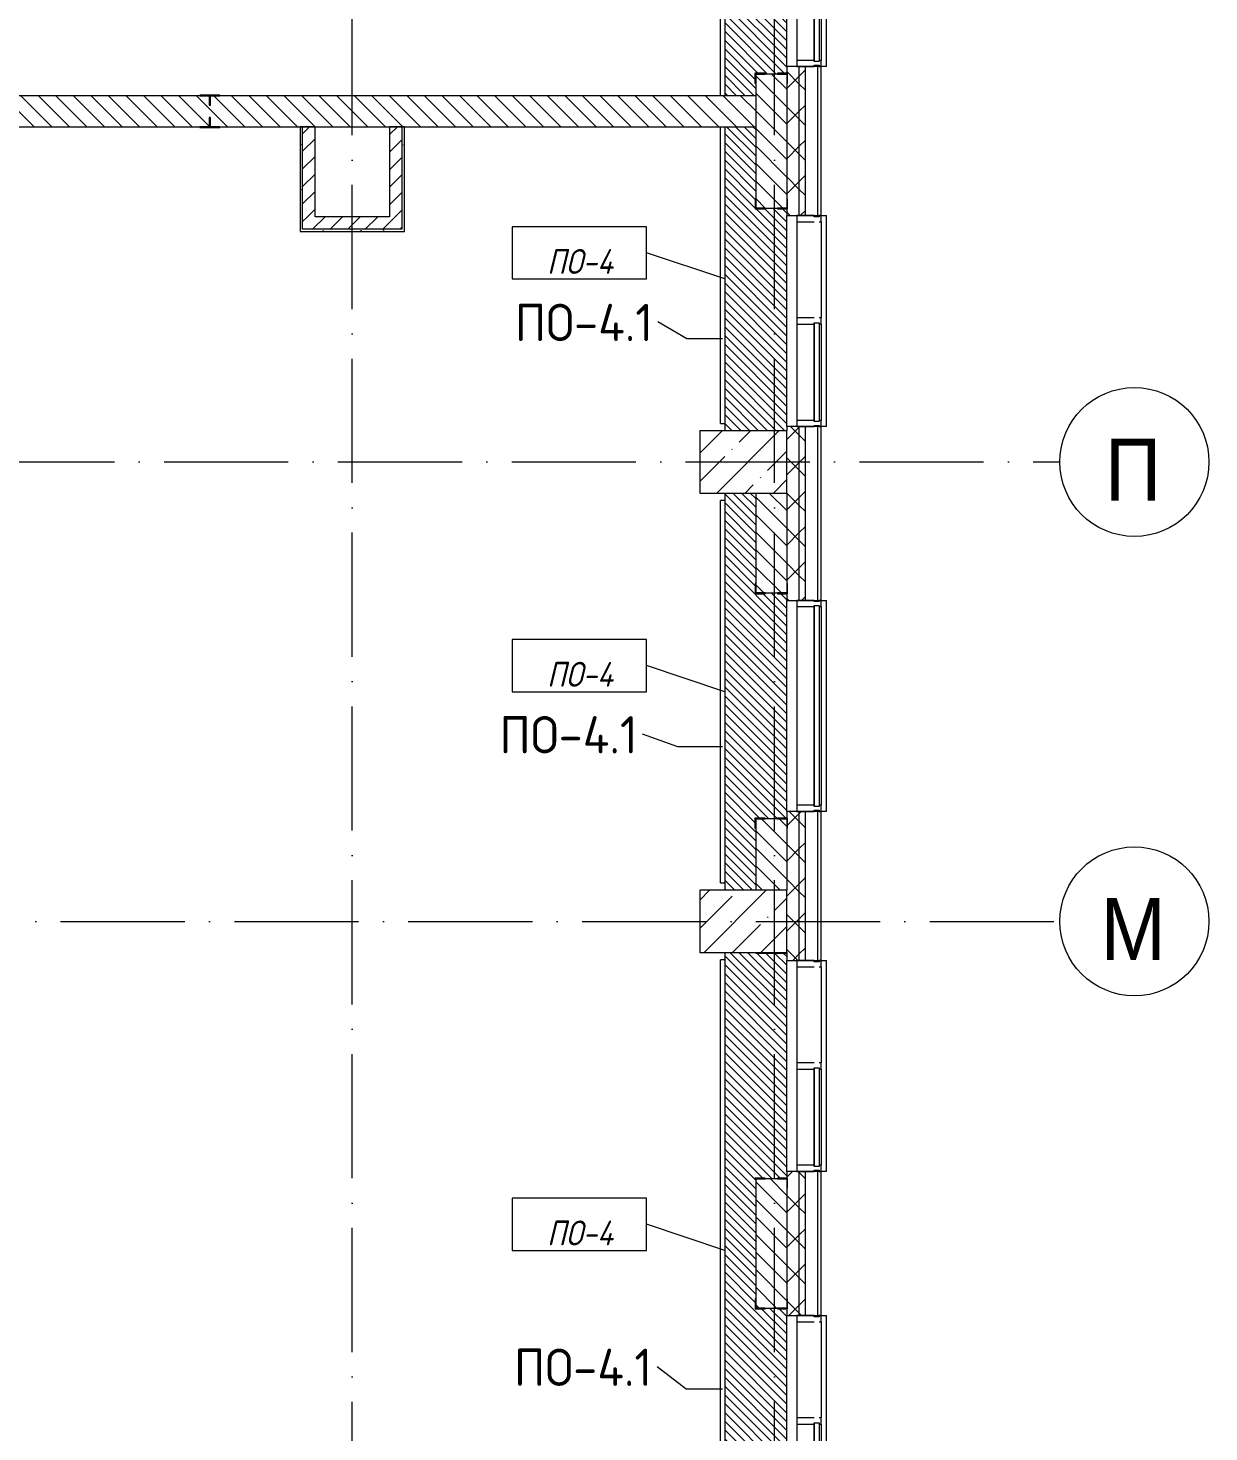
# Model space of a CAD drawing. Header units: millimetres. Extents: x -6467 to 106027, y -7090 to 195095.
# Drawn here: x 17548 to 27059, y 121283 to 132590 of the extents above; entities that cross this region are included whole.
import ezdxf

# ---------------------------------------------------------------- set-up
doc = ezdxf.new("R2010")
doc.units = ezdxf.units.MM
doc.linetypes.add('50_200_ШТРИХ_1Т_ш5_п1_п1_', pattern=[1400, 1000, -200, 0, -200])
for name, color, linetype, lineweight in [('A-FLOR', 7, 'Continuous', 9), ('A-FLOR-IDEN', 7, 'Continuous', 9), ('A-GLAZ', 7, 'Continuous', 5), ('A-GLAZ-CWMG', 7, 'Continuous', 9), ('A-GLAZ-CWMG-1', 7, 'Continuous', 20), ('A-WALL', 7, 'Continuous', 5), ('A-WALL-FNSH-1', 7, 'Continuous', 5), ('A-WALL-IDEN', 7, 'Continuous', 9), ('I-WALL', 7, 'Continuous', 5), ('S-COLS', 7, 'Continuous', 9), ('S-COLS-1', 7, 'Continuous', 5)]:
    doc.layers.add(name, color=color, linetype=linetype, lineweight=lineweight)
for name, color, linetype, lineweight, true_color in [('A-FLOR-PATT-1', 7, 'Continuous', 5, 0xd61c12), ('A-GENM-1', 7, 'Continuous', 9, 0xaaaaaa), ('A-GENM-2', 7, 'Continuous', 20, 0xaaaaaa), ('I-WALL-1', 7, 'Continuous', 5, 0x787878), ('Оси-1', 7, 'Continuous', 20, 0xaaaaaa), ('Оси-2', 7, 'Continuous', 9, 0xaaaaaa), ('Оси-3', 7, '50_200_ШТРИХ_1Т_ш5_п1_п1_', 9, 0xaaaaaa)]:
    doc.layers.add(name, color=color, linetype=linetype, lineweight=lineweight, true_color=true_color)
doc.styles.add('Arial', font='arial.ttf', dxfattribs={"width": 0.9, "height": 500})
doc.styles.add('GOST Common', font='', dxfattribs={"height": 300})
doc.styles.add('GOST Common_I', font='', dxfattribs={"width": 0.9, "height": 200})
doc.styles.get('GOST Common').set_extended_font_data('GOST Common')
doc.styles.get('GOST Common_I').set_extended_font_data('GOST Common', italic=True)
pattern_1 = [(135, (109.45, 102614.03), (-70.71068, -70.71068), [])]
pattern_2 = [(45, (109.45, 102614.03), (-141.42136, 141.42136), []), (135, (109.45, 102614.03), (-141.42136, -141.42136), [])]
pattern_3 = [(0, (109.45, 102614.03), (406.4, 101.6), [6.706, -298.094, 6.706, -298.094, -1625.6]), (0, (109.45, 102614.03), (406.4, 101.6), [-609.6, 6.706, -602.894, 6.706, -298.094, -711.2]), (0, (109.45, 102614.03), (406.4, 101.6), [-1524, 6.706, -196.494, 6.706, -501.294]), (120, (261.85, 102664.83), (-291.18818, 301.15272), [6.706, -298.094, 6.706, -298.094, -1625.6]), (120, (261.85, 102664.83), (-291.18818, 301.15272), [-609.6, 6.706, -602.894, 6.706, -298.094, -711.2]), (120, (261.85, 102664.83), (-291.18818, 301.15272), [-1524, 6.706, -196.494, 6.706, -501.294]), (240, (312.65, 102868.03), (-115.21182, -402.75272), [6.706, -298.094, 6.706, -298.094, -1625.6]), (240, (312.65, 102868.03), (-115.21182, -402.75272), [-609.6, 6.706, -602.894, 6.706, -298.094, -711.2]), (240, (312.65, 102868.03), (-115.21182, -402.75272), [-1524, 6.706, -196.494, 6.706, -501.294])]
pattern_4 = [(45, (109.45, 102614.03), (-70.71068, 70.71068), [])]

# ---------------------------------------------------------------- blocks, each defined once
blk = doc.blocks.new('BSC_Колонна _Прямоугольная - 500х700-V212-АИ_План этажа Радиаторы_3')
at = {"layer": 'S-COLS-1'}
h = blk.add_hatch(dxfattribs=at)
h.set_pattern_fill('FP_162', color=256, style=0, pattern_type=2)
h.set_pattern_definition([(315, (-22781.04, 23200), (228.0985, 228.0985), []), (315, (-22781.04, 22971.9), (228.0985, 228.0985), [403.225, -80.645, 6.706, -73.939])])
h.paths.add_polyline_path([(-250, -350), (250, -350), (250, 350), (-250, 350), (-250, -243)])
for p, q in [((250, 350), (-250, 350)), ((-250, 350), (-250, -350)), ((250, -350), (250, 350)), ((-250, -350), (250, -350))]:
    blk.add_line(p, q, dxfattribs=at)
blk = doc.blocks.new('BSC_Колонна _Прямоугольная - 500х700-V213-АИ_План этажа Радиаторы_3')
at = {"layer": 'S-COLS-1'}
h = blk.add_hatch(dxfattribs=at)
h.set_pattern_fill('FP_163', color=256, style=0, pattern_type=2)
h.set_pattern_definition([(315, (-26481.04, 23200), (228.0985, 228.0985), []), (315, (-26481.04, 22971.9), (228.0985, 228.0985), [403.225, -80.645, 6.706, -73.939])])
h.paths.add_polyline_path([(-250, -350), (250, -350), (250, 350), (-250, 350)])
for p, q in [((250, 350), (-250, 350)), ((-250, 350), (-250, -350)), ((250, -350), (250, 350)), ((-250, -350), (250, -350))]:
    blk.add_line(p, q, dxfattribs=at)
blk = doc.blocks.new('Прямоугольный импост - Импост структурный с накладкой - 180мм-22071093-АИ_План этажа Радиаторы_3')
at = {"layer": 'A-GLAZ-CWMG'}
for p, q in [((49825, 55111), (49050, 55111)), ((49825, 54931), (49050, 54931)), ((49825, 54914), (49050, 54914))]:
    blk.add_line(p, q, dxfattribs=at)
blk = doc.blocks.new('Прямоугольный импост - Импост структурный с накладкой - 180мм-22437098-АИ_План этажа Радиаторы_3')
at = {"layer": 'A-GLAZ-CWMG-1'}
for p, q in [((-50, 0), (-50, 17)), ((-50, 17), (0, 17)), ((-40, 0), (-50, 0)), ((-40, -40), (-40, 0)), ((0, 0), (-10, 0)), ((-10, 0), (-10, -40)), ((0, 17), (0, 0)), ((-50, -180), (-50, -40)), ((-50, -40), (-40, -40)), ((-10, -40), (0, -40)), ((0, -40), (0, -180)), ((0, -180), (-50, -180))]:
    blk.add_line(p, q, dxfattribs=at)
blk = doc.blocks.new('Прямоугольный импост - Импост структурный с накладкой - 180мм-22437099-АИ_План этажа Радиаторы_3')
at = {"layer": 'A-GLAZ-CWMG-1'}
for p, q in [((0, 17), (-50, 17)), ((-50, 17), (-50, 0)), ((-50, 0), (-40, 0)), ((-40, 0), (-40, -40)), ((-10, -40), (-10, 0)), ((-10, 0), (0, 0)), ((0, 0), (0, 17)), ((-40, -40), (-50, -40)), ((-50, -40), (-50, -180)), ((0, -40), (-10, -40)), ((0, -180), (0, -40)), ((-50, -180), (0, -180))]:
    blk.add_line(p, q, dxfattribs=at)
blk = doc.blocks.new('Прямоугольный импост - Импост структурный с накладкой - 180мм-22437089-АИ_План этажа Радиаторы_3')
at = {"layer": 'A-GLAZ-CWMG'}
for p, q in [((53650, 55111), (52050, 55111)), ((53650, 54931), (52050, 54931)), ((53650, 54914), (52050, 54914))]:
    blk.add_line(p, q, dxfattribs=at)
blk = doc.blocks.new('Прямоугольный импост - Импост структурный с накладкой - 180мм-22437111-АИ_План этажа Радиаторы_3')
at = {"layer": 'A-GLAZ-CWMG-1'}
for p, q in [((-50, 0), (-50, 17)), ((-50, 17), (0, 17)), ((0, 0), (-10, 0)), ((-10, 0), (-10, -40)), ((0, 17), (0, 0)), ((-50, -180), (-50, -40)), ((-10, -40), (0, -40)), ((0, -40), (0, -180)), ((0, -180), (-50, -180))]:
    blk.add_line(p, q, dxfattribs=at)
blk = doc.blocks.new('Прямоугольный импост - Импост структурный с накладкой - 180мм-V176-АИ_План этажа Радиаторы_3')
at = {"layer": 'A-GLAZ-CWMG'}
for p, q in [((6638, 55111), (5863, 55111)), ((6638, 54914), (5863, 54914))]:
    blk.add_line(p, q, dxfattribs=at)
blk = doc.blocks.new('Прямоугольный импост - Импост структурный с накладкой - 180мм-V179-АИ_План этажа Радиаторы_3')
at = {"layer": 'A-GLAZ-CWMG-1'}
for p, q in [((-25, 0), (-25, 17)), ((-25, 17), (25, 17)), ((-15, 0), (-25, 0)), ((-15, -40), (-15, 0)), ((25, 17), (25, 0)), ((-25, -180), (-25, -40)), ((-25, -40), (-15, -40)), ((25, -40), (25, -180)), ((25, -180), (-25, -180))]:
    blk.add_line(p, q, dxfattribs=at)
blk = doc.blocks.new('Прямоугольный импост - Импост структурный с накладкой - 180мм-22437157-АИ_План этажа Радиаторы_3')
at = {"layer": 'A-GLAZ-CWMG-1'}
for p, q in [((0, 17), (-50, 17)), ((-50, 17), (-50, 0)), ((-50, 0), (-40, 0)), ((-40, 0), (-40, -40)), ((-10, -40), (-10, 0)), ((-10, 0), (0, 0)), ((0, 0), (0, 17)), ((-40, -40), (-50, -40)), ((-50, -40), (-50, -180)), ((0, -40), (-10, -40)), ((0, -180), (0, -40)), ((-50, -180), (0, -180))]:
    blk.add_line(p, q, dxfattribs=at)
blk = doc.blocks.new('Фахверк _газобетон торцы_688 - Фахверк _газобетон торцы_-25585572-АИ_План этажа Радиаторы_3')
at = {"layer": 'A-GENM-2'}
for p, q in [((89406, 11135), (89325, 11135)), ((89325, 11135), (89325, 11129)), ((89325, 11129), (89400, 11129)), ((89400, 11129), (89400, 11054)), ((89406, 11054), (89406, 11135)), ((89400, 11054), (89406, 11054)), ((89400, 10879), (89325, 10879)), ((89325, 10879), (89325, 10873)), ((89325, 10873), (89406, 10873)), ((89400, 10954), (89400, 10879)), ((89406, 10954), (89400, 10954)), ((89406, 10873), (89406, 10954))]:
    blk.add_line(p, q, dxfattribs=at)
blk = doc.blocks.new('Фахверк _газобетон торцы_691 - Фахверк _газобетон торцы_-25585632-АИ_План этажа Радиаторы_3')
at = {"layer": 'A-GENM-2'}
for p, q in [((89406, 11135), (89400, 11135)), ((89400, 11135), (89400, 11054)), ((89406, 11054), (89406, 11135)), ((89400, 11054), (89406, 11054)), ((89400, 10879), (89325, 10879)), ((89325, 10879), (89325, 10873)), ((89325, 10873), (89406, 10873)), ((89400, 10954), (89400, 10879)), ((89406, 10954), (89400, 10954)), ((89406, 10873), (89406, 10954))]:
    blk.add_line(p, q, dxfattribs=at)
blk = doc.blocks.new('Фахверк _газобетон торцы_692 - Фахверк _газобетон торцы_-25585652-АИ_План этажа Радиаторы_3')
at = {"layer": 'A-GENM-2'}
for p, q in [((89406, 11135), (89325, 11135)), ((89325, 11135), (89325, 11129)), ((89325, 11129), (89400, 11129)), ((89400, 11129), (89400, 11054)), ((89406, 11054), (89406, 11135)), ((89400, 11054), (89406, 11054)), ((89400, 10879), (89325, 10879)), ((89325, 10879), (89325, 10873)), ((89325, 10873), (89406, 10873)), ((89400, 10954), (89400, 10879)), ((89406, 10954), (89400, 10954)), ((89406, 10873), (89406, 10954))]:
    blk.add_line(p, q, dxfattribs=at)
blk = doc.blocks.new('Фахверк _газобетон торцы_693 - Фахверк _газобетон торцы_-25585672-АИ_План этажа Радиаторы_3')
at = {"layer": 'A-GENM-2'}
for p, q in [((89406, 11135), (89325, 11135)), ((89325, 11135), (89325, 11129)), ((89325, 11129), (89400, 11129)), ((89400, 11129), (89400, 11054)), ((89406, 11054), (89406, 11135)), ((89400, 11054), (89406, 11054)), ((89400, 10879), (89325, 10879)), ((89325, 10879), (89325, 10873)), ((89325, 10873), (89406, 10873)), ((89400, 10954), (89400, 10879)), ((89406, 10954), (89400, 10954)), ((89406, 10873), (89406, 10954))]:
    blk.add_line(p, q, dxfattribs=at)
blk = doc.blocks.new('Фахверк _газобетон торцы_694 - Фахверк _газобетон торцы_-25585692-АИ_План этажа Радиаторы_3')
at = {"layer": 'A-GENM-2'}
for p, q in [((89406, 11135), (89325, 11135)), ((89325, 11135), (89325, 11129)), ((89325, 11129), (89400, 11129)), ((89400, 11129), (89400, 11054)), ((89406, 11054), (89406, 11135)), ((89400, 11054), (89406, 11054)), ((89400, 10879), (89325, 10879)), ((89325, 10879), (89325, 10873)), ((89325, 10873), (89406, 10873)), ((89400, 10954), (89400, 10879)), ((89406, 10954), (89400, 10954)), ((89406, 10873), (89406, 10954))]:
    blk.add_line(p, q, dxfattribs=at)
blk = doc.blocks.new('Фахверк _газобетон торцы_696 - Фахверк _газобетон торцы_-25585732-АИ_План этажа Радиаторы_3')
at = {"layer": 'A-GENM-2'}
for p, q in [((89406, 11135), (89325, 11135)), ((89325, 11135), (89325, 11129)), ((89325, 11129), (89400, 11129)), ((89400, 11129), (89400, 11054)), ((89406, 11054), (89406, 11135)), ((89400, 11054), (89406, 11054)), ((89400, 10879), (89325, 10879)), ((89325, 10879), (89325, 10873)), ((89325, 10873), (89406, 10873)), ((89400, 10954), (89400, 10879)), ((89406, 10954), (89400, 10954)), ((89406, 10873), (89406, 10954))]:
    blk.add_line(p, q, dxfattribs=at)
blk = doc.blocks.new('Отлив_СКБ - Отлив витража-V317-АИ_План этажа Радиаторы_3')
at = {"layer": 'A-GLAZ'}
for p, q in [((0, 57), (0, 100)), ((1700, 100), (0, 100)), ((0, 2), (10, 2)), ((865, 2), (1660, 2)), ((1690, 2), (1700, 2)), ((1700, 100), (1700, 57)), ((1650, 0), (875, 0))]:
    blk.add_line(p, q, dxfattribs=at)
blk = doc.blocks.new('Отлив_СКБ - Отлив витража-V318-АИ_План этажа Радиаторы_3')
at = {"layer": 'A-GLAZ'}
for p, q in [((0, 57), (0, 100)), ((1700, 100), (0, 100)), ((0, 2), (10, 2)), ((40, 2), (1660, 2)), ((1690, 2), (1700, 2)), ((1700, 100), (1700, 57)), ((1650, 0), (50, 0))]:
    blk.add_line(p, q, dxfattribs=at)
blk = doc.blocks.new('Фахверк _газобетон торцы_856 - Фахверк _газобетон торцы_-26104804-АИ_План этажа Радиаторы_3')
at = {"layer": 'A-GENM-2'}
for p, q in [((88426, 11135), (88345, 11135)), ((88345, 11135), (88345, 11129)), ((88345, 11129), (88420, 11129)), ((88420, 11129), (88420, 11054)), ((88426, 11054), (88426, 11135)), ((88420, 11054), (88426, 11054)), ((88420, 10879), (88345, 10879)), ((88345, 10879), (88345, 10873)), ((88345, 10873), (88426, 10873)), ((88420, 10954), (88420, 10879)), ((88426, 10954), (88420, 10954)), ((88426, 10873), (88426, 10954))]:
    blk.add_line(p, q, dxfattribs=at)
blk = doc.blocks.new('Фахверк _газобетон торцы_857 - Фахверк _газобетон торцы_-26104824-АИ_План этажа Радиаторы_3')
at = {"layer": 'A-GENM-2'}
for p, q in [((88426, -6053), (88345, -6053)), ((88345, -6053), (88345, -6059)), ((88345, -6059), (88420, -6059)), ((88420, -6059), (88420, -6134)), ((88426, -6134), (88426, -6053)), ((88420, -6134), (88426, -6134)), ((88420, -6309), (88345, -6309)), ((88345, -6309), (88345, -6315)), ((88345, -6315), (88426, -6315)), ((88426, -6234), (88420, -6234)), ((88420, -6234), (88420, -6309)), ((88426, -6315), (88426, -6234))]:
    blk.add_line(p, q, dxfattribs=at)
blk = doc.blocks.new('Ось сетки - Круг_Ø6_00__ISO-2_5_0_9K_-17386508-АИ_План этажа Радиаторы_3')
at = {"layer": 'Оси-1'}
blk.add_circle((0, 0), 3, dxfattribs=at)
blk = doc.blocks.new('AAR_СКБ_Марка_Перекрытия_1 мм - Марка пола-27961726-АИ_План этажа Радиаторы_3')
at = {"layer": 'A-FLOR-IDEN'}
for p, q in [((2.723, 2.101), (-2.69, 2.101)), ((-2.69, 2.101), (-2.69, 0)), ((2.723, 0), (2.723, 2.101)), ((-2.69, 0), (2.723, 0))]:
    blk.add_line(p, q, dxfattribs=at)

msp = doc.modelspace()

# ---------------------------------------------------------------- hatches: boundary and pattern name
at = {"layer": 'A-FLOR-PATT-1'}
h = msp.add_hatch(dxfattribs=at)
h.set_pattern_fill('FP_265', color=256, style=0, pattern_type=2)
h.set_pattern_definition([(315, (23409.45, 133445.076), (35.3553, 35.3553), [])])
h.paths.add_polyline_path([(23409, 132045), (23409, 132145), (23403, 132145), (23403, 132226), (23484, 132226), (23484, 132220), (23584, 132220), (23584, 132226), (23659, 132226), (23659, 134034), (23584, 134034), (23584, 134040), (23484, 134040), (23484, 134034), (23403, 134034), (23403, 134115), (23409, 134115), (23409, 134845), (23159, 134845), (23159, 132045), (23403, 132045)])
h = msp.add_hatch(dxfattribs=at)
h.set_pattern_fill('FP_266', color=256, style=0, pattern_type=2)
h.set_pattern_definition([(315, (23409.45, 130570.076), (35.3553, 35.3553), [])])
h.paths.add_polyline_path([(23659, 129345), (23659, 131134), (23584, 131134), (23584, 131140), (23484, 131140), (23484, 131134), (23403, 131134), (23403, 131215), (23409, 131215), (23409, 131795), (23159, 131795), (23159, 129345)])
h = msp.add_hatch(dxfattribs=at)
h.set_pattern_fill('FP_267', color=256, style=0, pattern_type=2)
h.set_pattern_definition([(315, (23409.45, 127245.076), (35.3553, 35.3553), [])])
h.paths.add_polyline_path([(23159, 125645), (23409, 125645), (23409, 126145), (23403, 126145), (23403, 126226), (23484, 126226), (23484, 126220), (23584, 126220), (23584, 126226), (23659, 126226), (23659, 128034), (23584, 128034), (23584, 128040), (23484, 128040), (23484, 128034), (23403, 128034), (23403, 128115), (23409, 128115), (23409, 128845), (23159, 128845), (23159, 125705)])
h = msp.add_hatch(dxfattribs=at)
h.set_pattern_fill('FP_268', color=256, style=0, pattern_type=2)
h.set_pattern_definition([(315, (23409.45, 122745.076), (35.3553, 35.3553), [])])
h.paths.add_polyline_path([(23409, 120345), (23409, 120385), (23403, 120385), (23403, 120466), (23484, 120466), (23484, 120460), (23584, 120460), (23584, 120466), (23659, 120466), (23659, 122274), (23584, 122274), (23584, 122280), (23484, 122280), (23484, 122274), (23403, 122274), (23403, 122355), (23409, 122355), (23409, 123320), (23403, 123320), (23403, 123326), (23484, 123326), (23484, 123320), (23584, 123320), (23584, 123326), (23659, 123326), (23659, 125140), (23409, 125140), (23409, 125145), (23159, 125145), (23159, 120345), (23403, 120345)])
at = {"layer": 'A-WALL'}
h = msp.add_hatch(dxfattribs=at)
h.set_pattern_fill('FP_122', color=256, style=0, pattern_type=2)
h.set_pattern_definition(pattern_2)
h.paths.add_polyline_path([(23659, 112095), (23759, 112095), (23759, 114645), (23659, 114645), (23659, 112145)])
h.paths.add_polyline_path([(23759, 116345), (23759, 117620), (23659, 117620), (23659, 116345)])
h.paths.add_polyline_path([(23759, 119320), (23759, 120520), (23659, 120520), (23659, 119320)])
h.paths.add_polyline_path([(23759, 122220), (23759, 123380), (23659, 123380), (23659, 122220)])
h.paths.add_polyline_path([(23759, 125080), (23759, 126280), (23659, 126280), (23659, 125080)])
h.paths.add_polyline_path([(23659, 127980), (23759, 127980), (23759, 129380), (23659, 129380), (23659, 128371)])
h.paths.add_polyline_path([(23759, 131080), (23759, 132280), (23659, 132280), (23659, 131080)])
h.paths.add_polyline_path([(23759, 133980), (23759, 135545), (23659, 135545), (23659, 133980)])
h.paths.add_polyline_path([(23759, 137245), (23759, 138445), (23659, 138445), (23659, 137245)])
h.paths.add_polyline_path([(23659, 140145), (23759, 140145), (23759, 141380), (23659, 141380), (23659, 140845)])
h.paths.add_polyline_path([(23759, 143080), (23759, 144245), (23659, 144245), (23659, 143080)])
h.paths.add_polyline_path([(23759, 145945), (23759, 150445), (23659, 150445), (23659, 145945)])
h = msp.add_hatch(dxfattribs=at)
h.set_pattern_fill('FP_122', color=256, style=0, pattern_type=2)
h.set_pattern_definition(pattern_2)
h.paths.add_polyline_path([(23759, 112195), (23809, 112195), (23809, 114645), (23759, 114645), (23759, 112902)])
h.paths.add_polyline_path([(23809, 116345), (23809, 117620), (23759, 117620), (23759, 116345)])
h.paths.add_polyline_path([(23809, 119320), (23809, 120520), (23759, 120520), (23759, 119320)])
h.paths.add_polyline_path([(23809, 122220), (23809, 123380), (23759, 123380), (23759, 122220)])
h.paths.add_polyline_path([(23809, 125080), (23809, 126280), (23759, 126280), (23759, 125080)])
h.paths.add_polyline_path([(23809, 127980), (23809, 129380), (23759, 129380), (23759, 127980)])
h.paths.add_polyline_path([(23809, 131080), (23809, 132280), (23759, 132280), (23759, 131080)])
h.paths.add_polyline_path([(23759, 133980), (23809, 133980), (23809, 135545), (23759, 135545), (23759, 133996)])
h.paths.add_polyline_path([(23759, 137245), (23809, 137245), (23809, 138445), (23759, 138445), (23759, 138215)])
h.paths.add_polyline_path([(23809, 140145), (23809, 141380), (23759, 141380), (23759, 140145)])
h.paths.add_polyline_path([(23759, 143080), (23809, 143080), (23809, 144245), (23759, 144245), (23759, 143840)])
h.paths.add_polyline_path([(23759, 145945), (23809, 145945), (23809, 150495), (23759, 150495), (23759, 146653)])
at = {"layer": 'I-WALL'}
h = msp.add_hatch(dxfattribs=at)
h.set_pattern_fill('FP_2', color=256, style=0, pattern_type=2)
h.set_pattern_definition(pattern_1)
h.paths.add_polyline_path([(23553, 112645), (23659, 112645), (23659, 114585), (23409, 114585), (23409, 112645)])
h.paths.add_polyline_path([(23659, 116405), (23659, 116545), (23409, 116545), (23409, 116405), (23553, 116405)])
h.paths.add_polyline_path([(23409, 117045), (23659, 117045), (23659, 117560), (23409, 117560), (23409, 117121)])
h.paths.add_polyline_path([(23659, 119380), (23659, 119845), (23409, 119845), (23409, 119380), (23553, 119380)])
h.paths.add_polyline_path([(23553, 120345), (23659, 120345), (23659, 120460), (23409, 120460), (23409, 120345), (23436, 120345)])
h.paths.add_polyline_path([(23659, 122280), (23659, 123320), (23409, 123320), (23409, 122280), (23553, 122280)])
h.paths.add_polyline_path([(23659, 125140), (23659, 125145), (23409, 125145), (23409, 125140), (23553, 125140)])
h.paths.add_polyline_path([(23409, 125645), (23659, 125645), (23659, 126220), (23409, 126220)])
h.paths.add_polyline_path([(23659, 128040), (23659, 128845), (23409, 128845), (23409, 128040), (23553, 128040)])
h.paths.add_polyline_path([(23659, 131140), (23659, 132220), (23409, 132220), (23409, 131140), (23553, 131140)])
h.paths.add_polyline_path([(23409, 134040), (23659, 134040), (23659, 134845), (23409, 134845)])
h.paths.add_polyline_path([(23635, 135345), (23659, 135345), (23659, 135485), (23409, 135485), (23409, 135345)])
h.paths.add_polyline_path([(23553, 137305), (23659, 137305), (23659, 138385), (23409, 138385), (23409, 137305)])
h.paths.add_polyline_path([(23659, 140205), (23659, 140845), (23409, 140845), (23409, 140205), (23553, 140205)])
h.paths.add_polyline_path([(23409, 143140), (23659, 143140), (23659, 144185), (23409, 144185), (23409, 143840)])
h.paths.add_polyline_path([(23659, 146005), (23659, 146195), (23409, 146195), (23409, 146005), (23553, 146005)])
h = msp.add_hatch(dxfattribs=at)
h.set_pattern_fill('FP_2', color=256, style=0, pattern_type=2)
h.set_pattern_definition(pattern_1)
h.paths.add_polyline_path([(23409, 131795), (23409, 132045), (9709, 132045), (9709, 131795), (22726, 131795)])
h = msp.add_hatch(dxfattribs=at)
h.set_pattern_fill('FP_5', color=256, style=0, pattern_type=2)
h.set_pattern_definition(pattern_4)
h.paths.add_polyline_path([(19859, 131071), (19859, 131795), (19759, 131795), (19759, 131071)])
h = msp.add_hatch(dxfattribs=at)
h.set_pattern_fill('FP_5', color=256, style=0, pattern_type=2)
h.set_pattern_definition(pattern_4)
h.paths.add_polyline_path([(20559, 130971), (20559, 131795), (20459, 131795), (20459, 130971)])
h = msp.add_hatch(dxfattribs=at)
h.set_pattern_fill('FP_5', color=256, style=0, pattern_type=2)
h.set_pattern_definition(pattern_4)
h.paths.add_polyline_path([(20459, 130971), (20459, 131071), (19759, 131071), (19759, 130971)])
at = {"layer": 'I-WALL-1'}
h = msp.add_hatch(dxfattribs=at)
h.set_pattern_fill('FP_3', color=256, style=0, pattern_type=2)
h.set_pattern_definition(pattern_3)
h.paths.add_polyline_path([(19759, 130971), (19759, 131795), (19739, 131795), (19739, 130971)])
h = msp.add_hatch(dxfattribs=at)
h.set_pattern_fill('FP_3', color=256, style=0, pattern_type=2)
h.set_pattern_definition(pattern_3)
h.paths.add_polyline_path([(20579, 130951), (20579, 131795), (20559, 131795), (20559, 130951)])
h = msp.add_hatch(dxfattribs=at)
h.set_pattern_fill('FP_3', color=256, style=0, pattern_type=2)
h.set_pattern_definition(pattern_3)
h.paths.add_polyline_path([(20459, 130951), (20559, 130951), (20559, 130971), (19739, 130971), (19739, 130951)])

# ---------------------------------------------------------------- linework, layer by layer
at = {"layer": 'A-FLOR'}
for p, q in [((23159, 134845), (23159, 132045)), ((23659, 132280), (23659, 133980)), ((23659, 129380), (23659, 131080)), ((23159, 129405), (23159, 129345)), ((23159, 128845), (23159, 128785)), ((23659, 126280), (23659, 127980)), ((23159, 125705), (23159, 125645)), ((23159, 125145), (23159, 125085)), ((23659, 123380), (23659, 125080)), ((23659, 120520), (23659, 122220))]:
    msp.add_line(p, q, dxfattribs=at)
at = {"layer": 'A-FLOR-IDEN'}
for p, q in [((23159, 130570), (22528, 130780)), ((23159, 127245), (22528, 127455)), ((23159, 122745), (22528, 122955))]:
    msp.add_line(p, q, dxfattribs=at)
at = {"layer": 'A-WALL'}
for p, q in [((23124, 132045), (23124, 134785)), ((23409, 132220), (23409, 131140)), ((23659, 132220), (23409, 132220)), ((23759, 131080), (23759, 132280)), ((23809, 131080), (23809, 132280)), ((23909, 131080), (23909, 132280)), ((23409, 132045), (14709, 132045)), ((9959, 131795), (23409, 131795)), ((19759, 130971), (19759, 131795)), ((20559, 131795), (20559, 130971)), ((23124, 129405), (23124, 131795)), ((23159, 131795), (23159, 129405)), ((23409, 131140), (23659, 131140)), ((20559, 130971), (19759, 130971)), ((23124, 129405), (23159, 129405)), ((23759, 127980), (23759, 129380)), ((23809, 127980), (23809, 129380)), ((23909, 127980), (23909, 129380)), ((23409, 128845), (23409, 128040)), ((23124, 125705), (23124, 128785)), ((23159, 128785), (23124, 128785)), ((23159, 128785), (23159, 125705)), ((23409, 128040), (23659, 128040)), ((23409, 126220), (23409, 125645)), ((23659, 126220), (23409, 126220)), ((23759, 125080), (23759, 126280)), ((23809, 125080), (23809, 126280)), ((23909, 125080), (23909, 126280)), ((23124, 125705), (23159, 125705)), ((23124, 120405), (23124, 125085)), ((23159, 125085), (23124, 125085)), ((23159, 125085), (23159, 120405)), ((23409, 125145), (23409, 125140)), ((23409, 125140), (23659, 125140)), ((23759, 122220), (23759, 123380)), ((23809, 122220), (23809, 123380)), ((23909, 122220), (23909, 123380)), ((23409, 123320), (23409, 122280)), ((23659, 123320), (23409, 123320)), ((23409, 122280), (23659, 122280))]:
    msp.add_line(p, q, dxfattribs=at)
at = {"layer": 'A-WALL-FNSH-1'}
for p, q in [((23659, 132280), (23659, 131080)), ((23936, 132280), (23659, 132280)), ((23936, 131080), (23936, 132280)), ((19739, 131795), (19739, 130951)), ((19859, 131795), (19739, 131795)), ((19859, 131071), (19859, 131795)), ((20579, 131795), (20459, 131795)), ((20459, 131795), (20459, 131071)), ((20579, 130951), (20579, 131795)), ((20459, 131071), (19859, 131071)), ((23659, 131080), (23936, 131080)), ((19739, 130951), (20579, 130951)), ((23659, 129380), (23659, 129345)), ((23936, 129380), (23659, 129380)), ((23936, 127980), (23936, 129380)), ((23659, 128845), (23659, 127980)), ((23659, 127980), (23936, 127980)), ((23659, 126280), (23659, 125645)), ((23936, 126280), (23659, 126280)), ((23936, 125080), (23936, 126280)), ((23659, 125145), (23659, 125080)), ((23659, 125080), (23936, 125080)), ((23659, 123380), (23659, 122220)), ((23936, 123380), (23659, 123380)), ((23936, 122220), (23936, 123380)), ((23659, 122220), (23936, 122220))]:
    msp.add_line(p, q, dxfattribs=at)
at = {"layer": 'A-WALL-IDEN'}
for p, q in [((22855, 130088), (22621, 130223)), ((23142, 130088), (22855, 130088)), ((22782, 126802), (22497, 126902)), ((23142, 126802), (22782, 126802)), ((22848, 121627), (22614, 121807)), ((23142, 121627), (22848, 121627))]:
    msp.add_line(p, q, dxfattribs=at)
at = {"layer": 'Оси-3'}
for p, q in [((20159, 96724), (20159, 152250)), ((23559, 96724), (23559, 152250)), ((-5158, 129095), (25859, 129095)), ((8009, 125395), (25859, 125395))]:
    msp.add_line(p, q, dxfattribs=at)

# ---------------------------------------------------------------- block references
at = {"layer": 'A-FLOR-IDEN', "xscale": 199.9999999999999, "yscale": 199.9999999999999, "zscale": 199.9999999999999}
for p in [(21984, 130570), (21984, 127245), (21984, 122745)]:
    msp.add_blockref('AAR_СКБ_Марка_Перекрытия_1 мм - Марка пола-27961726-АИ_План этажа Радиаторы_3', p, dxfattribs=at)
at = {"layer": 'A-GENM-1'}
for name, p, rotation in [('Фахверк _газобетон торцы_696 - Фахверк _газобетон торцы_-25585732-АИ_План этажа Радиаторы_3', (34538, 42820), 90.0000000000005), ('Фахверк _газобетон торцы_857 - Фахверк _газобетон торцы_-26104824-АИ_План этажа Радиаторы_3', (107438, 125736), 180), ('Фахверк _газобетон торцы_694 - Фахверк _газобетон торцы_-25585692-АИ_План этажа Радиаторы_3', (12531, 220540), 270.0000000000001), ('Фахверк _газобетон торцы_692 - Фахверк _газобетон торцы_-25585652-АИ_План этажа Радиаторы_3', (12531, 217440), 270.0000000000001), ('Фахверк _газобетон торцы_693 - Фахверк _газобетон торцы_-25585672-АИ_План этажа Радиаторы_3', (34538, 36820), 90.0000000000005), ('Фахверк _газобетон торцы_691 - Фахверк _газобетон торцы_-25585632-АИ_План этажа Радиаторы_3', (34538, 33920), 90.0000000000005), ('Фахверк _газобетон торцы_688 - Фахверк _газобетон торцы_-25585572-АИ_План этажа Радиаторы_3', (12531, 211680), 270.0000000000001)]:
    msp.add_blockref(name, p, dxfattribs=dict(at, rotation=rotation))
msp.add_blockref('Фахверк _газобетон торцы_856 - Фахверк _газобетон торцы_-26104804-АИ_План этажа Радиаторы_3', (-69414, 120916), dxfattribs=at)
at = {"layer": 'A-GLAZ', "rotation": 270.0000000000003}
for name, p in [('Отлив_СКБ - Отлив витража-V317-АИ_План этажа Радиаторы_3', (23879, 133980)), ('Отлив_СКБ - Отлив витража-V317-АИ_План этажа Радиаторы_3', (23879, 131080)), ('Отлив_СКБ - Отлив витража-V318-АИ_План этажа Радиаторы_3', (23879, 127980)), ('Отлив_СКБ - Отлив витража-V317-АИ_План этажа Радиаторы_3', (23879, 125080)), ('Отлив_СКБ - Отлив витража-V317-АИ_План этажа Радиаторы_3', (23879, 122220))]:
    msp.add_blockref(name, p, dxfattribs=at)
at = {"layer": 'A-GLAZ-CWMG'}
for name, p, rotation in [('Прямоугольный импост - Импост структурный с накладкой - 180мм-22071093-АИ_План этажа Радиаторы_3', (78850, 83280), 89.99999999999882), ('Прямоугольный импост - Импост структурный с накладкой - 180мм-22437157-АИ_План этажа Радиаторы_3', (23919, 132280), 269.9999999999972), ('Прямоугольный импост - Импост структурный с накладкой - 180мм-V176-АИ_План этажа Радиаторы_3', (78850, 124392), 89.99999999999912), ('Прямоугольный импост - Импост структурный с накладкой - 180мм-22071093-АИ_План этажа Радиаторы_3', (78850, 80380), 89.99999999999882), ('Прямоугольный импост - Импост структурный с накладкой - 180мм-22437157-АИ_План этажа Радиаторы_3', (23919, 129380), 269.9999999999972), ('Прямоугольный импост - Импост структурный с накладкой - 180мм-22437089-АИ_План этажа Радиаторы_3', (78850, 74280), 89.99999999999899), ('Прямоугольный импост - Импост структурный с накладкой - 180мм-22437099-АИ_План этажа Радиаторы_3', (23919, 126280), 269.9999999999972), ('Прямоугольный импост - Импост структурный с накладкой - 180мм-V176-АИ_План этажа Радиаторы_3', (78850, 118392), 89.99999999999912), ('Прямоугольный импост - Импост структурный с накладкой - 180мм-22071093-АИ_План этажа Радиаторы_3', (78850, 74380), 89.99999999999882), ('Прямоугольный импост - Импост структурный с накладкой - 180мм-22437157-АИ_План этажа Радиаторы_3', (23919, 123380), 269.9999999999972), ('Прямоугольный импост - Импост структурный с накладкой - 180мм-V176-АИ_План этажа Радиаторы_3', (78850, 115532), 89.99999999999912), ('Прямоугольный импост - Импост структурный с накладкой - 180мм-22071093-АИ_План этажа Радиаторы_3', (78850, 71520), 89.99999999999882)]:
    msp.add_blockref(name, p, dxfattribs=dict(at, rotation=rotation))
at = {"layer": 'A-GLAZ-CWMG', "extrusion": (0, 0, -1), "rotation": 90.00000000000281}
for name, p in [('Прямоугольный импост - Импост структурный с накладкой - 180мм-22437111-АИ_План этажа Радиаторы_3', (-23919, 131080)), ('Прямоугольный импост - Импост структурный с накладкой - 180мм-V179-АИ_План этажа Радиаторы_3', (-23919, 130230)), ('Прямоугольный импост - Импост структурный с накладкой - 180мм-22437098-АИ_План этажа Радиаторы_3', (-23919, 127980)), ('Прямоугольный импост - Импост структурный с накладкой - 180мм-22437111-АИ_План этажа Радиаторы_3', (-23919, 125080)), ('Прямоугольный импост - Импост структурный с накладкой - 180мм-V179-АИ_План этажа Радиаторы_3', (-23919, 124230)), ('Прямоугольный импост - Импост структурный с накладкой - 180мм-22437111-АИ_План этажа Радиаторы_3', (-23919, 122220)), ('Прямоугольный импост - Импост структурный с накладкой - 180мм-V179-АИ_План этажа Радиаторы_3', (-23919, 121370))]:
    msp.add_blockref(name, p, dxfattribs=at)
at = {"layer": 'S-COLS', "rotation": 89.9999999999999}
for name, p in [('BSC_Колонна _Прямоугольная - 500х700-V213-АИ_План этажа Радиаторы_3', (23309, 129095)), ('BSC_Колонна _Прямоугольная - 500х700-V212-АИ_План этажа Радиаторы_3', (23309, 125395))]:
    msp.add_blockref(name, p, dxfattribs=at)
at = {"layer": 'Оси-1', "xscale": 199.9999999999999, "yscale": 199.9999999999999, "zscale": 199.9999999999999, "rotation": 269.9999999999996}
for p in [(26459, 129095), (26459, 125395)]:
    msp.add_blockref('Ось сетки - Круг_Ø6_00__ISO-2_5_0_9K_-17386508-АИ_План этажа Радиаторы_3', p, dxfattribs=at)

# ---------------------------------------------------------------- texts
at = {"layer": 'A-FLOR-IDEN', "char_height": 200, "width": 572.4, "attachment_point": 5, "line_spacing_factor": 1.022766, "style": 'GOST Common_I'}
for insert in [(21994, 130710), (21994, 127385), (21994, 122885)]:
    msp.add_mtext('\\pxqc,t0.9,1.8,2.7,3.6,4.5,5.4,6.3,7.2,8.1,9,9.9,10.8,11.7,12.6,13.5,14.4,15.3,16.2,17.1,18,18.9,19.8,20.7,21.6,22.5,23.4,24.3,25.2,26.1,27,27.9,28.8;{ПО-4}', dxfattribs=dict(at, insert=insert))
at = {"layer": 'A-WALL-IDEN', "char_height": 300, "width": 1178, "attachment_point": 2, "line_spacing_factor": 1.022766, "style": 'GOST Common'}
for insert in [(22025, 130369), (21901, 127048), (22018, 121953)]:
    msp.add_mtext('\\pxqc,t0.26667,0.53333,0.8,1.06667,1.33333,1.6,1.86667,2.13333,2.4,2.66667,2.93333,3.2,3.46667,3.73333,4,4.26667,4.53333,4.8,5.06667,5.33333,5.6,5.86667,6.13333,6.4,6.66667,6.93333,7.2,7.46667,7.73333,8,8.26667,8.53333;{ПО-4.1}', dxfattribs=dict(at, insert=insert))
at = {"layer": 'Оси-2', "char_height": 500, "attachment_point": 5, "line_spacing_factor": 0.936439, "style": 'Arial'}
for s, insert, width in [('\\pxqc,t4.572,9.144,13.716,18.288,22.86,27.432,32.004,36.576,41.148,45.72,50.292,54.864,59.436,64.008,68.58,73.152,77.724,82.296,86.868,91.44,96.012,100.584,105.156,109.728,114.3,118.872,123.444,128.016,132.588,137.16,141.732,146.304;{П}', (26448, 129033), 464.4), ('\\pxqc,t4.572,9.144,13.716,18.288,22.86,27.432,32.004,36.576,41.148,45.72,50.292,54.864,59.436,64.008,68.58,73.152,77.724,82.296,86.868,91.44,96.012,100.584,105.156,109.728,114.3,118.872,123.444,128.016,132.588,137.16,141.732,146.304;{М}', (26449, 125333), 523.8)]:
    msp.add_mtext(s, dxfattribs=dict(at, insert=insert, width=width))

doc.saveas('drawing.dxf')
